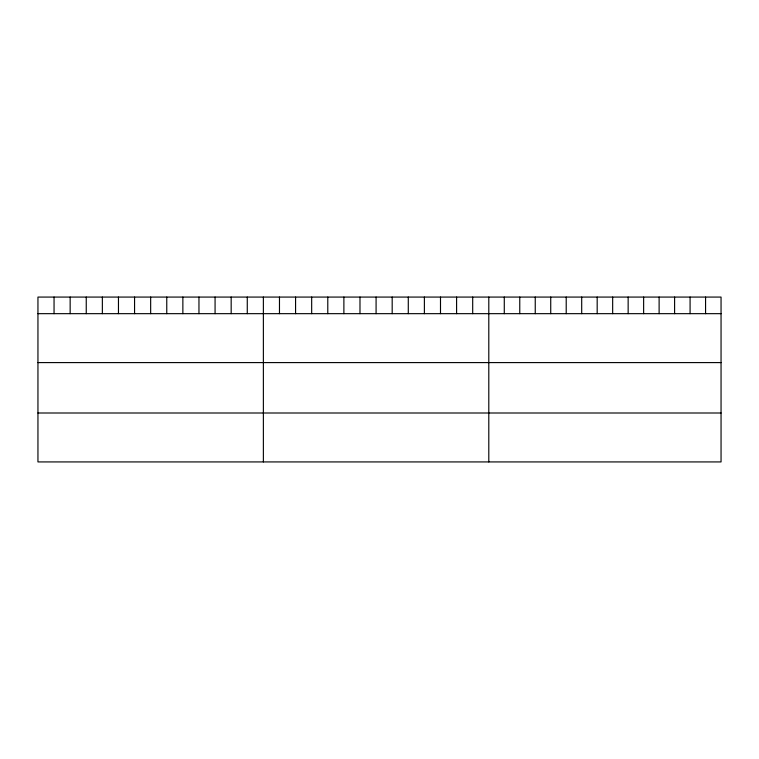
<?xml version="1.0" encoding="UTF-8"?>
<svg xmlns="http://www.w3.org/2000/svg" width="759" height="759" viewBox="0 0 759 759"><rect width="100%" height="100%" fill="white"/><g stroke="black" fill="none" stroke-linecap="round" stroke-linejoin="round"><path stroke-width="1.14" d="M721.05 313.666L721.05 461.927L37.95 461.927L37.95 297.073L721.05 297.073L721.05 313.666L37.95 313.666M37.95 362.593L721.05 362.593M37.95 413L721.05 413M705.566 297.073L705.566 313.666M690.083 297.073L690.083 313.666M674.599 297.073L674.599 313.666M659.116 297.073L659.116 313.666M643.632 297.073L643.632 313.666M628.148 297.073L628.148 313.666M612.665 297.073L612.665 313.666M597.181 297.073L597.181 313.666M581.698 297.073L581.698 313.666M566.214 297.073L566.214 313.666M550.73 297.073L550.73 313.666M535.247 297.073L535.247 313.666M519.763 297.073L519.763 313.666M504.28 297.073L504.28 313.666M488.796 297.073L488.796 461.927M472.696 297.073L472.696 313.666M456.595 297.073L456.595 313.666M440.495 297.073L440.495 313.666M424.385 297.073L424.385 313.666M408.285 297.073L408.285 313.666M392.185 297.073L392.185 313.666M376.084 297.073L376.084 313.666M359.984 297.073L359.984 313.666M343.884 297.073L343.884 313.666M327.784 297.073L327.784 313.666M311.674 297.073L311.674 313.666M295.574 297.073L295.574 313.666M279.473 297.073L279.473 313.666M263.373 297.073L263.373 461.927M247.273 297.073L247.273 313.666M231.172 297.073L231.172 313.666M215.072 297.073L215.072 313.666M198.962 297.073L198.962 313.666M182.862 297.073L182.862 313.666M166.762 297.073L166.762 313.666M150.662 297.073L150.662 313.666M134.561 297.073L134.561 313.666M118.461 297.073L118.461 313.666M102.361 297.073L102.361 313.666M86.251 297.073L86.251 313.666M70.151 297.073L70.151 313.666M54.05 297.073L54.05 313.666"/></g></svg>
